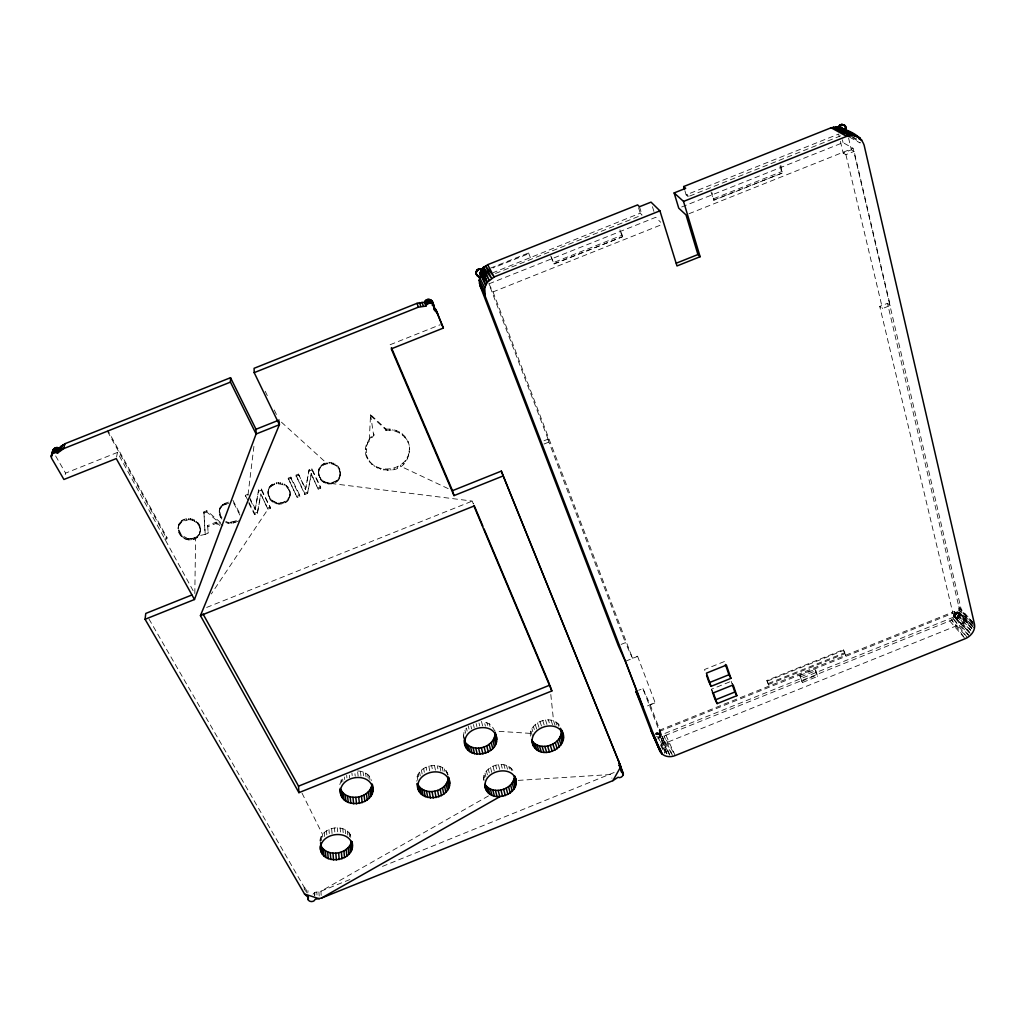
<?xml version="1.0" encoding="UTF-8"?>
<svg xmlns="http://www.w3.org/2000/svg" width="1026" height="1026" viewBox="0 0 1026 1026"><rect width="100%" height="100%" fill="white"/><g stroke="black" fill="none" stroke-linecap="round" stroke-linejoin="round"><path stroke-width="0.75" stroke-dasharray="5 3.75" d="M483.49 780.106C482.592 765.204 506.664 758.304 513.577 771.642M234.941 521.182L230.029 522.337L225.964 521.375L225.938 522.632L231.517 523.44L234.928 522.439L234.941 521.182L237.852 520.028M233.159 523.055L233.171 521.798M231.517 523.44L231.543 522.183M666.926 753.648L660.231 735.578L658.115 734.244L655.96 734.796L655.293 733.731C664.335 730.435 660.782 751.737 666.887 753.648L660.051 736.296L660.077 734.218L656.884 732.769L655.293 733.333L655.127 734.988M655.806 734.488L658.217 733.898L660.218 734.808L660.564 737.45L669.042 753.905M230.004 523.593L230.029 522.337M228.631 523.516L228.657 522.26M227.297 523.196L227.323 521.939M559.401 725.241C550.449 713.224 526.928 722.984 530.711 738.027M221.885 519.041C217.23 514.141 219.089 505.715 225.887 504.317L225.912 503.086L228.708 501.97M780.863 165.43L782.197 173.061L713.75 200.365L712.108 192.85M224.771 504.779L224.797 503.548L225.912 503.086M223.822 505.228L224.797 503.548M222.386 506.036L222.424 504.792L223.848 503.984M223.027 505.638L223.052 504.407M220.731 517.168L219.436 509.217L222.424 504.792M221.026 507.177L221.065 505.946M219.667 509.473L219.705 508.229M219.744 514.821L219.782 513.564M220.077 508.524L220.115 507.28M219.269 511.499L219.308 510.255M219.295 512.577L219.333 511.333M219.397 510.461L219.436 509.217M216.101 523.414L216.153 522.157L207.675 525.543L207.624 526.813L216.101 523.414L219.154 526.133M655.96 734.796L656.781 733.128L655.293 733.731M220.616 522.58L206.803 510.73L203.905 511.884L205.085 534.379L208.137 533.161L208.201 531.878L205.149 533.097L205.085 534.379L198.698 535.828C192.106 544.652 176.536 538.137 178.242 527.236C179.576 513.372 202.712 517.655 200.326 531.147L200.403 529.865L198.698 535.828L200.288 531.122L200.211 532.404M222.873 525.812L206.739 511.974L206.803 510.73M199.403 534.738L199.467 533.456M199.903 533.597L199.98 532.327M200.339 528.608L200.262 529.878L200.108 527.364M200.032 528.634L199.172 524.953M199.647 527.415L199.724 526.146M366.68 456.031L366.462 454.877C372.63 477.398 410.4 471.383 409.387 448.105C408.758 489.556 342.222 465.317 373.733 434.024L373.964 435.139L367.629 443.142L366.051 452.825L365.833 451.684M196.787 537.688L198.775 534.546M199.095 526.223L197.877 522.914M197.813 536.816L197.89 535.534M196.864 536.418L195.594 538.445L194.812 593.81L117.439 452.44L65.587 473.127L64.587 476.936M386.071 429.086L385.994 430.33L386.071 429.086L370.553 414.632L369.257 440.18L369.039 439.064M194.235 539.073L194.324 537.791L195.671 537.162M197.8 524.183L196.364 521.246M192.901 539.535L192.991 538.24L194.324 537.791M196.287 522.516L194.555 521.221L194.645 519.964M194.555 521.221L192.619 520.323L192.708 519.053M191.541 539.83L191.631 538.535L192.991 538.24M192.619 520.323L190.567 519.784L190.656 518.528M190.156 539.971L190.246 538.688L191.631 538.535M188.733 539.958L188.822 538.676L190.246 538.688M178.55 526.043L181.692 521.965L188.476 519.656L188.566 518.399M187.322 539.766L187.412 538.483L181.371 534.944L178.306 528.544L178.203 529.814M185.963 539.407L186.065 538.124M184.68 538.855L184.77 537.573M186.36 519.925L186.45 518.669M183.436 538.137L183.539 536.842M182.295 537.252L182.397 535.957M184.218 520.592L184.308 519.323M181.269 536.226L181.371 534.944M182.872 521.208L182.974 519.951M180.653 522.824L180.756 521.567M180.345 535.072L180.461 533.789M181.692 521.965L181.794 520.695M178.909 532.443L179.024 531.173M179.768 523.811L179.871 522.542M179.55 533.776L179.653 532.507M178.126 528.505L178.652 524.773M178.46 531.122L178.575 529.852M179.05 524.889L179.165 523.632M164.827 539.638L166.866 538.83L166.994 537.534L107.756 430.24M268.132 491.3L268.209 493.827C266.132 477.334 294.154 480.732 289.858 496.558C286.87 508.639 267.17 505.01 268.158 492.621M268.171 492.518L268.273 490.03M268.427 495.16L268.389 493.942C269.889 504.253 285.613 506.19 289.435 496.558C293.218 483.823 271.262 478.398 268.325 491.236M247.933 495.507L247.92 494.288L245.342 495.327L245.355 496.546L247.933 495.507L254.268 443.463M318.688 473.653C316.367 458.891 341.543 459.109 340.286 473.884L339.952 471.447M318.676 472.332C319.714 460.636 338.913 460.802 340.132 472.614M319.266 476.346L319.124 475.166C321.548 485.901 339.221 484.965 340.119 474.012C341.017 487.196 318.599 487.042 318.753 473.82M319.92 840.987C321.446 826.263 346.249 822.583 351.315 836.78M339.786 784.531L342.492 777.695L342.889 781.543M250.113 499.765L255.179 509.704L258.603 490.018L261.374 488.915L270.518 508.216L267.953 509.242L211.33 593.939M255.179 509.704L258.603 490.018M248.895 503.484L254.576 514.59L257.321 513.487L260.758 493.839L267.953 509.242L260.758 493.839M257.321 513.487L260.784 495.058M116.566 457.045L117.439 452.44M448.054 774.848C443.283 758.945 415.376 764.934 416.787 781.209M311.301 474.858L307.556 493.403L304.812 494.494L295.86 475.128L298.438 474.102L305.479 489.582L309.108 469.831L311.866 468.728L320.599 486.94L320.74 488.132L318.175 489.158L311.173 473.679L318.175 489.158M305.479 489.582L309.108 469.831M307.556 493.403L311.173 473.679M463.444 737.386L463.944 732.59L466.407 728.062L467.138 731.102M958.823 606.584L974.482 624.154L959.053 608.277L974.7 626.181L958.951 610.034L958.528 611.829C960.503 613.458 951.923 614.766 955.899 618.447C951.512 616.806 954.757 610.816 958.528 611.829L974.469 628.31L958.951 610.034L958.823 606.584L887.477 303.324L879.744 306.415L952.898 613.253L955.604 616.331L660.859 735.039L642.892 688.561L638.698 690.254M970.109 633.324L955.796 618.55C952.718 616.459 956.424 611.919 959.425 612.83L972.315 626.104M659.41 734.642L658.936 733.513L660.167 737.438L657.858 739.284M660.564 737.45L660.257 735.591M313.033 894.185L314.7 892.402L320.907 891.222L350.61 879.256M955.155 615.536L954.257 614.574L955.232 617.421L954.411 616.536L956.091 618.242L959.297 613.202L958.63 612.265C955.103 611.034 952.102 616.575 956.091 618.242L969.044 632.144L955.988 618.345C959.579 619.755 963.081 613.946 958.63 612.265L960.362 613.869L957.938 612.112L971.853 628.156L959.425 612.83M665.951 735.219L675.198 755.559L664.014 735.86L672.851 756.29L662.027 736.219L670.453 756.649L660.051 736.296L665.951 735.219L949.743 620.922L954.911 617.537L968.429 634.927M956.091 618.242L955.411 617.331L957.425 618.486L956.835 617.447L959.438 615.703L959.618 613.061L960.811 615.023L959.913 614.317L960.746 615.703L959.772 615.023L960.092 617.024L958.938 616.331L959.541 617.588L954.834 617.011L955.591 617.896M614.151 772.488L380.325 867.278M488.479 795.907L320.907 891.222L321.202 895.352M766.871 680.482L769.167 686.202L766.871 680.482L843.372 649.676L845.668 655.396L843.372 649.676M767.256 681.123L843.808 650.292M768.282 683.483L844.873 652.639M768.217 684.598L844.578 653.844M659.077 730.384L954.437 611.432L964.312 622.667L664.874 743.286L659.077 730.384L660.859 735.039M659.269 731.5L952.898 613.253M799.805 675.531L815.054 669.388L815.901 670.683L817.632 676.39L802.396 682.534L799.805 675.531L802.396 682.534M955.937 614.305L955.091 613.266L956.527 613.792L955.719 612.74L957.194 612.15L958.63 613.112M800.626 676.839L815.901 670.683M801.575 681.226L816.786 675.095L817.632 676.39M621.115 644.405L625.411 642.674L632.478 658.179L637.633 656.371L625.296 661.334M724.407 661.526L704.516 669.529L705.542 672.453M642.892 688.561L650.138 704.58L655.204 702.823L644.456 707.145M712.377 691.909L711.441 689.241L731.166 681.302L732.5 683.714M490.697 268.043L528.557 252.947L528.98 253.614L493.006 267.966M495.494 273.48L642.084 215.024L640.262 213.151L493.275 272.608M684.893 190.708L686.137 194.863L838.652 134.047L840.038 139.895M689.652 196.056L841.371 135.56M543.96 444.053L549.166 441.975L488.902 283.856L655.755 217.307L660.68 222.257M681.7 206.97L843.051 142.614L853.055 148.283L964.312 622.667M622.192 235.198L622.359 236.814L553.732 264.182L553.412 262.63L622.192 235.198L620.32 229.465M713.788 198.659L782.402 171.291M550.693 255.872L553.527 263.874L622.359 236.814M711.056 191.913L713.429 200.096L782.197 173.061M488.902 283.856L493.031 291.91L662.655 224.245M688.972 213.741L853.055 148.283M840.397 141.357L843.18 153.066L851.362 149.809L854.119 151.386L890.247 305.466L882.475 308.582L879.744 306.415M843.18 153.066L845.911 154.657L854.119 151.386M390.136 344.723L440.372 324.678M373.733 434.024L373.964 435.139M288.191 478.193L290.871 477.128L299.759 495.263L299.861 496.481L297.181 497.546L288.191 478.193L297.181 497.546M203.841 513.128L206.739 511.974M225.887 504.317L228.695 503.202M258.642 491.223L261.399 490.12L261.374 488.915M288.268 479.386L290.961 478.308L290.871 477.128M295.95 476.32L298.528 475.282M309.224 471.011L311.994 469.908L311.866 468.728M164.968 538.342L166.994 537.534M254.576 514.59L254.551 513.346L257.295 512.243M267.901 508.011L270.466 506.985M297.091 496.34L299.759 495.263M304.812 494.494L304.696 493.288L307.441 492.198M318.034 487.966L320.599 486.94M234.928 522.439L240.764 520.105M543.96 440.782L547.846 439.231L549.166 441.975M206.662 607.443L472.306 501.073L473.55 504.01M949.743 620.922L965.133 638.723L951.602 620.025L967.351 637.621L953.334 618.883L955.796 618.55M518.207 780.388L610.56 774.527L611.958 778.208M385.738 429.227C396.357 427.88 407.63 435.114 409.31 446.002L409.015 444.874L409.682 449.221M385.994 430.33C395.087 429.304 404.872 434.19 408.361 442.886L408.079 441.757M188.476 519.656L190.567 519.784M530.314 733.372L494.878 731.089L491.262 724.984L484.234 721.65L485.426 726.19M357.535 770.975C363.512 771.052 369.988 774.373 371.681 780.44M187.412 538.483L188.822 538.676M656.486 736.617L660.167 737.438L659.808 735.822L660.372 736.796M955.719 612.74L957.912 613.176L957.194 612.15M448.182 488.632L400.653 466.279L400.384 465.124M852.709 136.92L856.646 138.997M849.528 137.125L860.147 142.973M148.962 618.973L304.158 887.144L308.031 890.786L307.774 892.915M852.593 137.535L860.275 142.627M956.835 617.447L958.169 618.345L957.591 617.229L958.887 618.037L958.31 616.844M954.911 617.537L953.975 616.588M887.477 303.324L890.247 305.466M686.137 194.863L688.164 196.659L686.509 191.093M216.153 522.157L220.205 525.774M281.445 422.173L327.14 463.662L326.986 462.495M370.771 415.722L386.327 430.202M971.596 628.245L958.502 614.972L970.788 630.195M970.506 630.272L957.425 616.677L969.365 632.093M953.334 618.883L969.403 636.184M957.784 611.74L971.866 628.117M956.989 611.842L957.874 612.843M956.194 612.112L957.078 613.112M954.796 613.099L955.668 614.112M954.27 613.766L955.155 614.766M953.744 615.228L954.616 616.241M953.757 615.946L954.642 616.959M220.77 515.911L221.924 517.784M55.622 455.916L65.587 473.127M107.512 431.395L166.866 538.83M711.441 689.241L712.724 691.678M656.781 733.128L658.115 734.244M232.915 500.29L240.084 514.129M233.62 502.894L240.071 515.373M245.342 495.327L248.177 500.868M248.882 502.253L254.551 513.346M249.369 497.123L255.153 508.473M666.695 753.815L658.256 737.168L664.72 753.225M261.399 490.12L270.518 508.216M302.067 793.239L322.536 834.394L322.741 837.062M290.961 478.308L299.861 496.481M298.438 474.102L305.376 488.389M295.86 475.128L304.696 493.288M660.513 744.979L663.873 751.955M265.221 391.291L267.299 395.613M274.25 409.977L277.713 417.172M311.994 469.908L320.74 488.132M659.705 733.654L660.782 736.04M659.154 733.192L659.667 734.347M658.474 732.885L659 734.039M657.704 732.744L658.217 733.898M656.884 732.769L657.397 733.936M656.063 732.974L656.576 734.129M493.031 291.91L632.478 658.179M650.138 704.58L664.874 743.286M547.846 439.231L625.411 642.674M637.531 656.153L655.204 702.823M528.557 252.947L530.48 257.77M551.385 256.949L553.412 262.63M557.823 723.458L558.849 726.446M731.166 681.302L732.077 683.983M555.861 721.983L556.874 724.972M555.079 725.356L553.565 720.868L550.795 694.448M551.013 720.149L552.527 724.638M548.294 719.854L549.295 722.843M545.499 719.983L546.973 724.471M473.127 503.561L472.306 501.073L332.642 483.656L332.475 482.464M619.909 229.786L622.102 236.519M542.703 720.547L544.178 725.036M540.009 721.509L541.471 726.01M537.509 722.855L538.958 727.357M535.277 724.536L536.713 729.05M639.467 206.739L642.084 215.024M638.518 207.65L640.262 213.151M533.392 726.498L534.341 729.512M652.446 206.688L654.806 214.28M531.904 728.665L532.84 731.692M530.865 730.987L532.276 735.514M815.054 669.388L816.786 675.095M510.794 767.948L511.474 770.423M508.793 766.525L509.486 769M506.485 765.447L507.511 769.179M503.933 764.768L504.946 768.5M501.214 764.498L502.214 768.23M489.222 723.497L490.03 726.523M498.418 764.652L499.739 769.615M486.85 722.368L487.658 725.395M495.648 765.216L496.622 768.949M780.029 165.93L781.838 172.804M481.45 721.355L482.63 725.882M492.98 766.178L494.275 771.154M406.591 438.833L406.873 439.949M409.194 451.35L409.489 452.479M478.988 722.997L479.758 726.023M490.505 767.499L491.787 772.488M404.603 436.191L404.885 437.294M408.438 454.544L408.733 455.672M488.299 769.154L489.261 772.899M476.141 723.561L476.91 726.6M402.166 433.87L402.449 434.986M486.452 771.077L487.401 774.822M407.13 457.583L407.425 458.725M473.422 724.548L474.179 727.575M485.003 773.206L485.939 776.964M399.345 431.972L399.614 433.075M484.015 775.464L484.631 777.977M405.321 460.418L405.603 461.559M470.896 725.908L471.639 728.947M483.502 777.785L484.118 780.299M396.203 430.51L396.472 431.625M468.279 726.087L469.023 729.127M403.051 462.944L403.333 464.098M392.817 429.561L393.086 430.663M464.945 730.255L465.676 733.308M842.372 139.792L843.051 142.614M845.911 154.657L882.475 308.582M954.437 611.432L955.604 616.331M463.444 735.001L464.162 738.066M848.553 137.882L851.362 149.809M389.303 429.125L389.559 430.227M397.383 466.894L397.652 468.048M394.125 468.189L394.382 469.344M390.688 468.997L390.944 470.165M387.187 469.292L387.43 470.459M383.673 469.074L383.929 470.229M447.285 772.668L447.811 775.181M446.028 770.667L446.566 773.194M444.348 768.923L444.874 771.437M380.274 468.331L380.518 469.485M442.27 767.486L443.052 771.257M439.885 766.409L440.859 771.116M371.168 436.371L371.386 437.486M377.055 467.087L377.299 468.241M437.256 765.717L437.897 768.859M434.473 765.447L435.422 770.167M374.118 465.381L374.349 466.535M431.625 765.601L432.254 768.743M367.411 442.026L367.629 443.142M371.515 463.239L371.745 464.393M428.817 766.165L429.727 770.885M366.32 445.169L366.538 446.297M369.334 460.738L369.565 461.892M365.782 448.413L366 449.555M367.641 457.929L367.859 459.071M426.111 767.14L426.713 770.295M423.623 768.487L424.328 772.27M421.417 770.154L422.122 773.95M419.57 772.091L420.262 775.887M418.146 774.245L418.608 776.772M417.197 776.528L417.877 780.337M339.632 470.203L339.798 471.383M370.553 414.632L373.631 435.268M339.144 468.997L339.324 470.165M339.952 475.282L340.132 476.462M339.593 476.5L339.773 477.68M318.547 472.473L318.881 474.987L318.535 471.152M337.977 466.907L338.144 468.074M339.055 477.654L339.221 478.834M336.566 465.201L336.733 466.368M338.311 478.744L338.477 479.937M337.413 479.758L337.58 480.938M334.938 463.88L335.104 465.047M336.348 480.63L336.515 481.822M333.091 462.944L333.258 464.098M335.156 481.386L335.322 482.579M331.103 462.393L331.257 463.547M333.809 482.028L333.963 483.208M329.064 462.239L329.218 463.406M331.129 482.759L331.295 483.951M369.488 776.233L370.001 780.068M367.718 774.476L368.219 778.311M329.769 482.9L329.923 484.08M365.564 773.027L366.051 776.862M328.371 482.874L328.525 484.054M324.857 463.149L324.998 464.316M327.012 482.669L327.153 483.862M363.089 771.95L363.576 775.771M323.523 463.778L323.665 464.945M325.704 482.284L325.845 483.477M360.382 771.257L361.011 776.361M322.331 464.522L322.472 465.689M324.46 481.72L324.614 482.913M321.279 465.394L321.407 466.561M323.293 480.976L323.434 482.156M357.689 772.257L358.138 776.092M322.215 480.065L322.356 481.245M320.356 466.394L320.497 467.561M321.253 479.014L321.394 480.206M319.612 467.484L319.753 468.651M320.407 477.834L320.548 479.027M354.919 773.694L355.227 776.246M319.06 468.638L319.201 469.818M319.689 476.526L319.817 477.706M318.701 469.87L318.842 471.037M351.905 772.988L352.2 775.553M349.315 775.258L349.597 777.811M346.66 775.335L346.929 777.9M344.454 777.015L344.723 779.58M350.469 834.677L350.738 837.331M349.135 832.753L349.545 836.741M347.365 831.073L347.776 835.061M341.094 779.863L341.363 782.428M345.236 829.713L345.634 833.689M342.787 828.687L343.184 832.663M340.119 828.046L340.504 832.022M337.31 827.802L337.682 831.791M334.45 827.982L334.809 831.958M331.629 828.559L332.091 833.882M328.936 829.534L329.282 833.522M326.486 830.855L326.807 834.856M207.675 525.543L208.137 533.161M324.319 832.496L324.639 836.498M321.176 836.485L321.484 840.499M320.304 838.704L320.497 841.384M318.906 891.876L319.201 896.019M289.717 491.531L290.012 495.289M289.768 495.353L289.858 496.558M289.358 490.3L289.447 491.505M316.816 892.274L317.008 895.031M289.435 496.558L289.512 497.764M288.857 489.094L288.934 490.3M288.896 497.7L288.986 498.918M287.639 487.029L287.716 488.235M314.7 892.402L314.879 895.159M288.178 498.803L288.255 500.008M314.341 893.095L314.52 895.852M287.28 499.803L287.357 501.021M286.19 485.336L286.267 486.542M286.241 500.675L286.318 501.894M284.535 484.028L284.612 485.234M285.036 501.432L285.113 502.65M282.65 483.105L282.727 484.298M283.689 502.06L283.766 503.279M306.466 889.76L306.633 892.53M203.905 511.884L205.149 533.097M305.171 888.542L305.325 891.299M282.368 502.509L282.432 503.728M304.158 887.144L304.324 889.901M280.637 482.566L280.714 483.759M281.009 502.804L281.086 504.022M278.585 482.425L278.649 483.618M279.636 502.932L279.7 504.164M278.238 502.92L278.303 504.138M276.494 482.682L276.558 483.874M276.853 502.727L276.917 503.946M275.532 502.342L275.596 503.574M274.365 483.336L274.417 484.529M274.275 501.791L274.327 503.009M273.031 483.964L273.083 485.157M273.083 501.047L273.134 502.265M271.839 484.708L271.89 485.914M271.98 500.149L272.031 501.368M270.787 485.58L270.838 486.773M270.992 499.111L271.044 500.329M269.889 486.568L269.941 487.773M270.12 497.943L270.171 499.162M269.158 487.658L269.197 488.863M269.376 496.635L269.428 497.854M268.62 488.812L268.671 490.018M268.786 495.289L268.838 496.494M340.119 472.717L340.299 475.179M659.538 736.488L657.781 737.976L658.589 739.002L659.09 737.091L659.782 738.04L659.538 736.488"/><path stroke-width="1.5" d="M194.478 599.505L256.102 433.998L230.44 382.121L230.529 377.696L64.984 443.707L59.098 447.99L57.687 452.966C54.16 450.978 50.056 454.903 51.531 458.135L63.92 479.475L116.271 458.584L194.478 599.505L145.076 619.281L304.555 894.044L308.454 897.686C306.376 901.892 314.059 903.072 315.162 899.302L321.407 898.109L612.894 780.658L618.024 777.272C621.641 779.26 626.027 772.86 621.179 771.693L621.269 768.256L618.421 760.561L501.329 471.114L452.504 490.659L454.005 495.609L503.189 475.923L501.329 471.114M482.553 270.389L479.193 268.979L477.398 269.697L477.346 270.736C474.705 273.019 477.116 277.738 480.514 276.853M320.253 845.937C319.112 867.457 357.753 861.981 351.956 841.666M340.157 789.469C339.35 812.143 379.71 805.333 372.207 784.044M418.48 789.828L417.338 783.454C423.366 797.42 447.9 792.11 448.324 777.144C458.032 798.433 416.8 807.103 417.236 783.761M653.895 736.181L655.127 738.797L653.972 735.514M466.432 748.005L464.97 741.849C472.768 753.712 494.532 747.595 495.109 733.449C505.215 754.187 464.38 763.677 464.175 740.464M145.076 619.281L145.756 613.445L191.836 595.003M486.516 790.7L484.952 784.39C492.66 795.817 513.744 789.751 514.488 776.079C524.414 794.586 488.376 806.077 484.913 786.108M650.959 730.563L659.91 750.878L650.959 730.563L635.889 691.383L643.11 707.683L625.296 661.334L618.255 645.559L480.091 285.831L479.168 280.265L480.501 274.699L479.758 273.249L481.822 269.941L487.183 282.406L484.721 287.755L485.247 296.309L659.91 750.878C662.296 756.713 669.927 757.829 675.198 755.559L965.133 638.723C970.763 636.441 975.675 630.515 974.482 624.154L864.123 145.179C860.647 134.868 847.925 130.02 838.37 127.583C839.512 121.581 849.028 125.454 845.501 130.482L844.206 130.546L845.155 128.75L845.616 130.584L859.903 138.112L843.718 129.071L859.903 138.112L844.937 130.315L844.257 131.148M432.305 305.44C435.447 300.208 426.098 296.565 424.495 302.285L425.893 306.12L418.39 307.159L254.191 372.643L279.393 424.7L200.429 615.587L298.912 792.662L551.847 690.96L549.821 685.124L298.54 786.147L298.912 792.662M531.648 740.156C539.663 752.904 563.3 744.491 561.209 729.499C572.764 747.133 539.894 762.639 532.584 744.107C528.018 726.921 558.772 717.854 563.287 735.514M454.005 495.609L391.265 348.853L443.36 328.064L437.025 312.943L433.754 309.301L434.19 306.158L432.318 301.336M340.542 793.355C338.567 775.451 370.822 770.872 372.887 789.174M59.098 447.99C53.095 445.425 51.98 453.146 51.403 457.109M465.419 745.851C459.969 727.011 495.404 719.367 496.764 739.528M620.82 769.025L620.23 766.268L623.41 774.373M479.193 268.979L477.346 270.736L476.692 270.364C475.089 274.147 477.103 276.135 475.91 272.095L477.398 269.697L479.193 268.979L482.387 270.531L481.681 268.979L487.683 264.682L637.646 204.892L639.467 206.739L651.023 202.135L659.923 210.843L676.98 265.952L700.117 256.718L683.534 201.429L674.133 192.926L685.689 188.322L683.662 186.552L831.124 127.763L838.127 126.865L857.646 136.625L841.692 128.045L855.094 135.676L846.668 136.368L683.534 201.429M57.687 452.966L63.625 448.644L64.984 443.707M61.368 449.773L62.74 444.822M59.367 451.222L60.752 446.259M56.622 452.62L58.033 447.657M55.519 452.504L56.93 447.541M54.429 452.633L55.853 447.669M52.557 453.569L54.006 448.593M53.416 452.992L54.853 448.029M320.689 845.424C326.858 857.839 348.571 854.568 351.533 841.282L352.239 847.951M51.467 455.172L52.916 450.196M51.3 456.134L53.339 449.324M341.183 795.625L340.542 789.148C346.57 802.127 368.95 798.831 371.861 785.121L372.707 791.546M837.832 127.891L838.127 126.865L852.337 135.317L835.805 126.749L849.49 135.547L833.445 127.044L846.668 136.368L831.124 127.763M425.893 306.12C426.97 302.221 433.228 302.157 434.19 306.158M659.923 210.843L494.186 276.943L487.183 282.406L481.899 269.71L482.387 270.531M612.894 780.658L620.807 766.64L503.189 475.923M487.683 264.682L494.186 276.943L485.465 265.785L491.518 278.303L483.438 267.235L482.04 269.684L487.183 282.406L480.322 272.134L485.683 284.971L479.758 273.249M839.486 127.429L841.448 125.275L844.873 125.403L841.846 124.39L840.063 125.108L840.653 125.826L839.319 125.788L839.973 126.557L838.742 126.634L855.094 135.676L839.024 127.352L852.337 135.317M321.407 898.109L499.816 796.702L498.174 790.392M715.84 701.168L717.136 703.618L736.848 695.679L734.834 692.037L715.199 699.937L712.377 691.909M709.787 683.919L711.069 686.343L730.935 678.34L728.922 674.749L709.146 682.7L706.568 675.39M424.495 302.285L417.056 303.311L254.102 368.296L254.191 372.643M63.625 448.644L230.44 382.121M279.2 421.596L279.393 424.7L256.102 433.998L256 429.266L279.11 420.044M676.339 263.169L697.924 254.551L700.117 256.718M200.429 615.587L473.948 506.049L551.847 690.96M840.063 125.108L842.333 124.941L841.846 124.39M655.678 739.156L656.358 739.361M304.555 894.044L319.394 898.776M618.793 765.588L619.589 765.845M858.98 138.638L861.789 140.087L859.121 138.548M851.157 133.893L845.834 130.802L846.373 132.085L844.937 130.315M477.398 269.697L480.155 268.979L481.72 270.069M481.681 268.979L483.002 270.159M479.578 276.917L476.539 274.788L478.667 276.764M652.767 733.346L651.715 732.038L660.847 752.622L653.344 734.719M443.36 328.064L436.64 311.224L434.075 307.12L435.55 310.981M203.045 614.01L298.54 786.147M480.976 271.069L487.183 282.406M654.357 737.373L655.127 738.797M482.412 269.492L489.158 280.149L483.438 267.235M479.552 277.43L484.721 287.755M479.168 280.265L484.323 290.653M230.529 377.696L256 429.266M479.347 283.099L484.503 293.539M480.091 285.831L485.247 296.309M654.037 736.822L654.46 737.72L654.408 737.091M653.395 734.731L662.193 754.123L659.846 748.429M391.406 347.673L452.504 490.659M474.166 505.485L482.848 526.094M484.092 529.044L549.192 683.649M623.372 773.63L618.421 760.561M619.011 763.857L620.922 768.731M620.063 767.063L623.218 775.13M436.64 311.224L438.128 315.11M435.537 309.07L437.025 312.943M431.664 300.49L434.331 307.223M432.715 304.44L434.178 308.287M430.792 299.836L432.241 303.658M429.779 299.425L431.228 303.247M428.688 299.284L430.125 303.106M427.598 299.425L429.022 303.234M426.56 299.823L427.97 303.645M425.662 300.464L427.072 304.286M424.956 301.298L426.354 305.132M421.968 302.221L423.353 306.056M419.467 302.567L420.827 306.415M449.67 783.466C447.99 765.139 416.235 770.09 417.915 787.583M711.069 686.343L706.427 673.133L726.408 665.092L730.935 678.34M717.136 703.618L713.365 692.883L733.167 684.919L736.848 695.679M417.056 303.311L418.39 307.159M561.581 730.281L562.607 733.282M560.44 728.242L561.466 731.23M561.389 731.833L563.454 737.861M725.408 664.463L728.922 674.749M732.538 685.33L734.834 692.037M561.055 734.218L563.12 740.246M560.247 736.553L562.299 742.593M558.978 738.784L561.017 744.838M557.285 740.836L559.311 746.89M555.22 742.632L557.246 748.711M552.873 744.132L554.874 750.211M550.282 745.286L552.27 751.365M516.232 782.325C514.821 762.818 480.437 770.475 485.542 788.635M547.563 746.043L549.538 752.135M544.78 746.402L546.743 752.494M542.036 746.325L543.972 752.43M539.407 745.838L541.33 751.943M536.983 744.94L538.894 751.045M534.841 743.67L536.726 749.762M533.045 742.054L534.931 748.146M532.122 741.683L533.533 746.235M674.133 192.926L678.737 208.15L686.022 214.921L697.924 254.551M683.662 186.552L684.483 189.323M514.975 776.297L516.027 780.042M514.206 778.401L515.95 784.659M513.436 780.683L515.167 786.955M512.205 782.864L513.923 789.148M510.55 784.877L512.269 791.161M495.289 732.602L496.533 737.168M494.84 735.847L496.494 741.939M508.524 786.647L510.23 792.944M494.07 738.207L495.712 744.312M506.203 788.122L507.883 794.432M492.826 740.451L494.455 746.582M491.146 742.529L492.775 748.659M503.638 789.263L505.318 795.573M489.094 744.35L490.697 750.481M500.945 790.02L502.599 796.343M486.722 745.864L488.325 752.007M495.43 790.341L497.046 796.663M484.118 747.018L485.696 753.174M492.801 789.879L494.404 796.202M481.361 747.787L482.925 753.956M490.351 789.02L491.954 795.342M478.539 748.146L480.078 754.315M488.196 787.801L489.774 794.111M486.375 786.237L487.94 792.547M475.731 748.082L477.257 754.251M473.037 747.582L474.538 753.751M470.536 746.684L472.024 752.853M468.318 745.389L469.793 751.558M466.432 743.76L467.907 749.929M464.162 738.066L464.893 741.118M448.593 777.375L449.388 781.158M448.093 779.491L449.426 785.813M447.362 781.799L448.695 788.135M446.169 784.005L447.49 790.341M444.527 786.031L445.835 792.38M442.514 787.814L443.809 794.175M440.167 789.302L441.449 795.676M437.589 790.456L438.859 796.843M434.844 791.226L436.101 797.612M432.036 791.597L433.267 797.984M429.227 791.546L430.445 797.946M426.534 791.084L427.727 797.471M424.02 790.212L425.2 796.612M421.776 788.981L422.943 795.368M419.878 787.404L421.032 793.791M418.39 785.544L419.531 791.931M352.38 845.668C350.033 828.097 318.714 832.663 320.561 849.964M371.181 787.442L372.028 793.88M370.014 789.661L370.848 796.112M368.398 791.713L369.232 798.164M366.385 793.521L367.205 799.985M364.05 795.022L364.846 801.498M361.447 796.189L362.216 802.665M358.664 796.958L359.421 803.448M355.791 797.33L356.535 803.833M352.931 797.292L353.649 803.781M350.148 796.817L350.866 803.32M347.558 795.958L348.25 802.447M350.879 843.526L351.585 850.208M345.236 794.714L345.916 801.203M349.751 845.668L350.443 852.362M343.248 793.124L343.915 799.613M348.173 847.643L348.853 854.35M341.671 791.251L342.312 797.741M340.17 788.404L340.427 790.995M346.198 849.4L346.865 856.107M343.902 850.875L344.556 857.582M341.35 852.003L341.979 858.736M338.606 852.786L339.234 859.519M335.784 853.17L336.387 859.903M332.963 853.145L333.54 859.878M330.231 852.721L330.795 859.467M327.666 851.913L328.217 858.647M325.37 850.734L325.896 857.467M323.395 849.22L323.921 855.953M321.818 847.438L322.331 854.171M320.599 842.731L321.202 852.144M307.967 895.634L308.185 899.828M846.168 127.66L845.296 127.763L844.321 125.21L846.168 127.66"/></g></svg>
